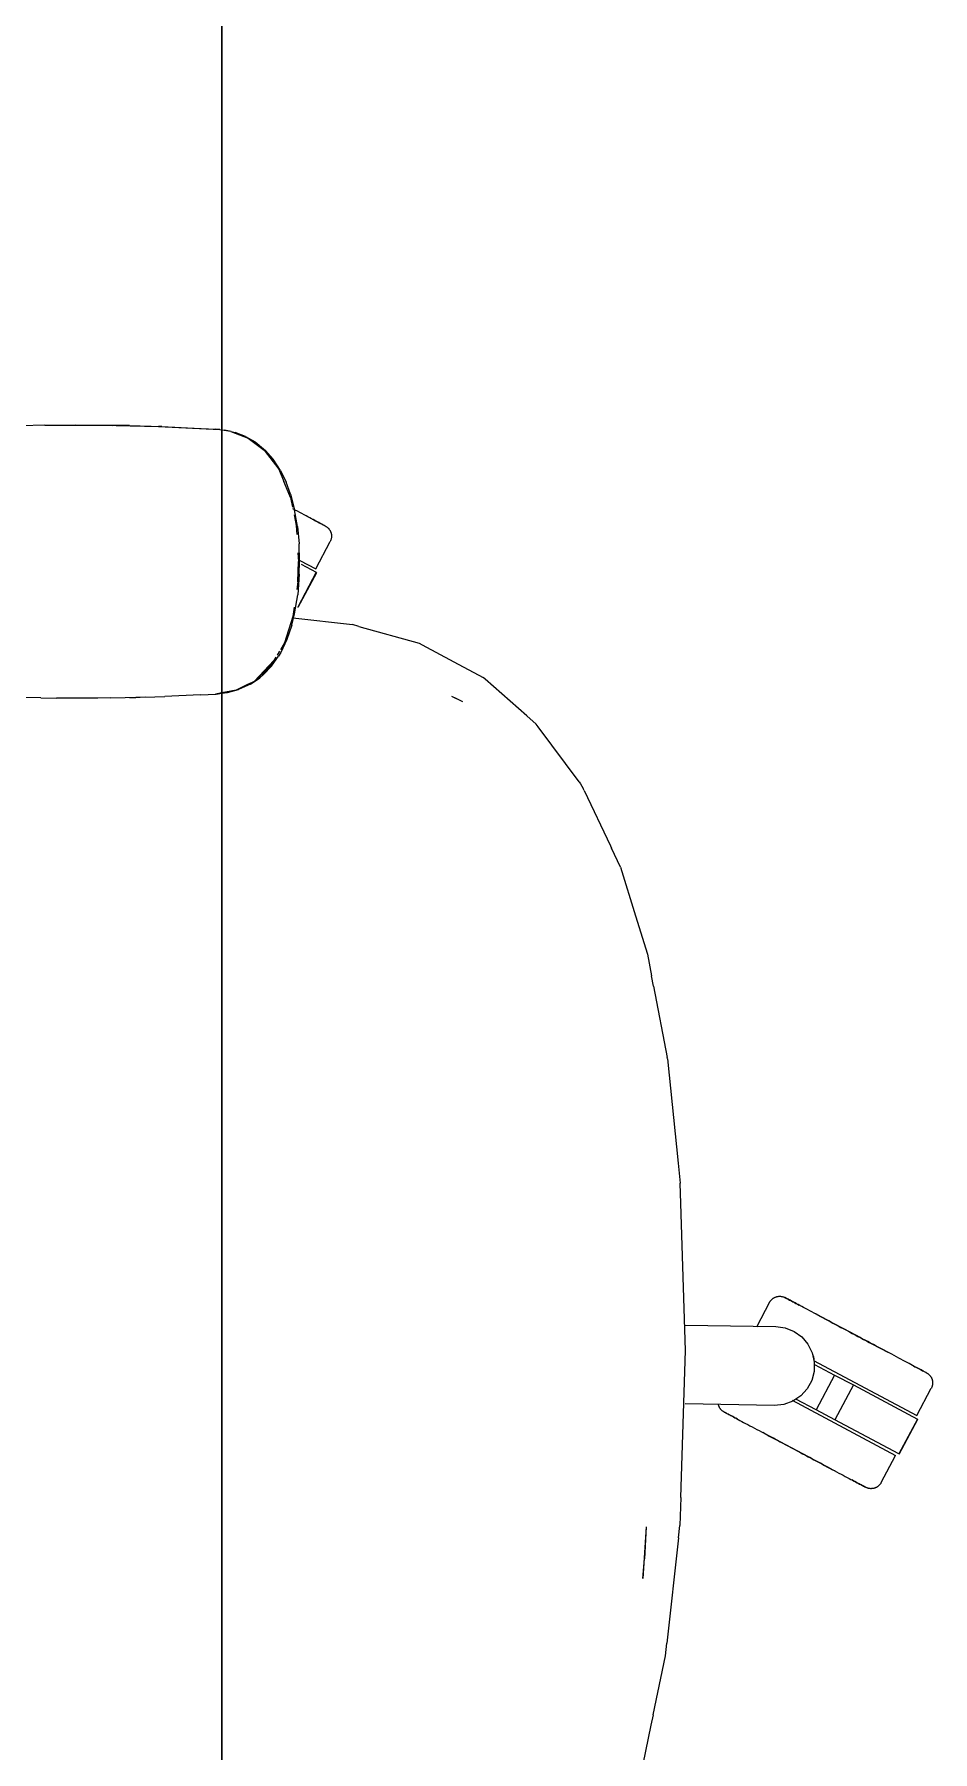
# Model space of a CAD drawing. Header units: millimetres. Extents: x 79795 to 317870, y -36033 to 97293.
# Drawn here: x 227011 to 227330, y 33023 to 33633 of the extents above; entities that cross this region are included whole.
import ezdxf

# ---------------------------------------------------------------- set-up
doc = ezdxf.new("R2010")
doc.units = ezdxf.units.MM
doc.header["$MEASUREMENT"] = 0
doc.layers.add('G-IMPT', color=8, linetype='CONTINUOUS', lineweight=9)
doc.layers.add('I-FURN', color=8, linetype='CONTINUOUS', lineweight=9)

msp = doc.modelspace()

# ---------------------------------------------------------------- linework, layer by layer
at = {"layer": 'G-IMPT'}
for p, q in [((227015.01, 33493.77), (227006.59, 33493.6)), ((227015.01, 33493.77), (227025.81, 33493.86)), ((227015.01, 33493.77), (227035.2, 33493.82)), ((227015.01, 33493.77), (227045.03, 33493.65)), ((227045.03, 33493.65), (227025.81, 33493.86)), ((227035.2, 33493.82), (227045.03, 33493.65)), ((227035.2, 33493.82), (227056.59, 33493.31)), ((227035.2, 33493.82), (227055.38, 33493.35)), ((227035.2, 33493.78), (227037.23, 33493.79)), ((227037.23, 33493.79), (227039.14, 33493.72)), ((227045.03, 33493.65), (227056.59, 33493.31)), ((227056.59, 33493.31), (227055.38, 33493.35)), ((227055.38, 33493.35), (227077.17, 33492.26)), ((227055.38, 33493.35), (227075.56, 33492.38)), ((227056.59, 33493.31), (227077.17, 33492.26)), ((227077.17, 33492.26), (227075.56, 33492.38)), ((227077.17, 33492.26), (227078.82, 33492.01)), ((227081.03, 33491.55), (227077.86, 33492.03)), ((227081.21, 33491.57), (227078.82, 33492.01)), ((227081.03, 33491.55), (227087.23, 33489.14)), ((227081.21, 33491.57), (227082.56, 33491.2)), ((227086.2, 33489.8), (227082.56, 33491.2)), ((227086.2, 33489.8), (227089.63, 33487.85)), ((227087.23, 33489.14), (227092.85, 33484.97)), ((227089.63, 33487.85), (227093.37, 33484.77)), ((227092.85, 33484.97), (227098.07, 33478.18)), ((227096.04, 33481.73), (227093.37, 33484.77)), ((227098.69, 33477.68), (227096.04, 33481.73)), ((227098.07, 33478.18), (227099.91, 33473.79)), ((227098.69, 33477.68), (227100.68, 33473.61)), ((227102.24, 33468.16), (227099.91, 33473.79)), ((227102.26, 33469.28), (227100.68, 33473.61)), ((227102.26, 33469.28), (227103.69, 33463.8)), ((227102.24, 33468.16), (227102.95, 33464.7)), ((227104.69, 33457.86), (227103.69, 33463.8)), ((227103.51, 33461.95), (227104.28, 33458.2)), ((227104.28, 33458.2), (227104.47, 33455)), ((227104.69, 33457.86), (227105.26, 33451.71)), ((227105.44, 33445.38), (227105.26, 33451.71)), ((227104.83, 33438.21), (227105.06, 33445.38)), ((227104.87, 33448.48), (227105.06, 33445.38)), ((227105.35, 33440.87), (227105.44, 33445.38)), ((227105.35, 33440.87), (227104.77, 33433.55)), ((227103.66, 33426.79), (227104.77, 33433.55)), ((227104.83, 33438.21), (227104.44, 33435.43)), ((227102.68, 33422.87), (227103.66, 33426.79)), ((227103.57, 33429.24), (227103.1, 33425.95)), ((227103.1, 33425.95), (227100.07, 33416.56)), ((227102.68, 33422.87), (227100.94, 33417.78)), ((227102.99, 33425.45), (227124.26, 33423.03)), ((227126.52, 33422.39), (227124.26, 33423.03)), ((227126.52, 33422.39), (227147.87, 33416.39)), ((227100.07, 33416.56), (227098.61, 33414.11)), ((227100.94, 33417.78), (227098.73, 33413.14)), ((227147.87, 33416.39), (227148.98, 33415.79)), ((227148.98, 33415.79), (227160.22, 33409.78)), ((227096.31, 33410.34), (227089.4, 33402.95)), ((227095.11, 33408.26), (227089.4, 33402.95)), ((227094.89, 33408.72), (227091.81, 33405.19)), ((227092.62, 33405.27), (227095.48, 33408.31)), ((227096.31, 33410.34), (227095.03, 33408.87)), ((227097, 33411.41), (227095.11, 33408.26)), ((227095.48, 33408.31), (227097.93, 33411.77)), ((227098.33, 33413.64), (227097.47, 33412.2)), ((227098.73, 33413.14), (227097.93, 33411.77)), ((227160.22, 33409.78), (227170.65, 33404.2)), ((227087.17, 33401.85), (227082.91, 33399.75)), ((227088.07, 33401.93), (227083.75, 33399.94)), ((227087.17, 33401.85), (227089.4, 33402.95)), ((227088.07, 33401.93), (227091.29, 33404.13)), ((227089.4, 33402.95), (227091.81, 33405.19)), ((227092.62, 33405.27), (227091.29, 33404.13)), ((227171.32, 33403.61), (227170.65, 33404.2)), ((227186.11, 33390.59), (227171.32, 33403.61)), ((227013.65, 33397), (227001.35, 33397.3)), ((227013.65, 33397), (227019.12, 33396.93)), ((227033.84, 33396.92), (227019.12, 33396.93)), ((227038.35, 33396.98), (227033.84, 33396.92)), ((227038.35, 33396.98), (227054.02, 33397.35)), ((227045.07, 33397.15), (227047.29, 33397.15)), ((227050.62, 33397.3), (227047.29, 33397.15)), ((227054.02, 33397.35), (227057.56, 33397.48)), ((227070.12, 33398.09), (227057.56, 33397.48)), ((227070.12, 33398.09), (227075.79, 33398.38)), ((227077.86, 33398.81), (227075.56, 33398.38)), ((227075.79, 33398.38), (227077.86, 33398.63)), ((227082.91, 33399.75), (227077.86, 33398.81)), ((227077.86, 33398.63), (227079.8, 33398.88)), ((227079.8, 33398.88), (227083.75, 33399.94)), ((227161.06, 33396.76), (227159.46, 33397.54)), ((227163.35, 33395.59), (227159.46, 33397.54)), ((227163.35, 33395.59), (227161.06, 33396.76)), ((227186.11, 33390.59), (227189.37, 33387.72)), ((227190.09, 33386.75), (227189.37, 33387.72)), ((227204.66, 33367.26), (227190.09, 33386.75)), ((227204.66, 33367.26), (227205.12, 33366.49)), ((227205.12, 33366.49), (227206.06, 33364.91)), ((227206.49, 33364.2), (227206.06, 33364.91)), ((227206.49, 33364.2), (227215.75, 33344.56)), ((227215.75, 33344.56), (227216.18, 33343.64)), ((227219.37, 33336.88), (227216.18, 33343.64)), ((227219.37, 33336.88), (227224.69, 33319.61)), ((227224.69, 33319.61), (227228.89, 33306)), ((227228.89, 33306), (227230.35, 33298.4)), ((227231.05, 33294.73), (227230.35, 33298.4)), ((227231.05, 33294.73), (227235.92, 33269.35)), ((227236.01, 33268.89), (227235.92, 33269.35)), ((227236.01, 33268.89), (227239.83, 33231.9)), ((227239.83, 33231.9), (227240.56, 33224.83)), ((227240.78, 33217.57), (227240.56, 33224.83)), ((227242.4, 33165.41), (227240.78, 33217.57)), ((227240.7, 33113.23), (227242.4, 33165.41)), ((227240.7, 33113.23), (227240.37, 33103.29)), ((227239.89, 33098.91), (227240.37, 33103.29)), ((227228.49, 33102.75), (227227.24, 33084.47)), ((227228.49, 33102.75), (227227.86, 33091.42)), ((227239.89, 33098.91), (227235.76, 33061.47)), ((227227.24, 33084.47), (227227.86, 33091.42)), ((227235.28, 33057.05), (227235.76, 33061.47)), ((227230.93, 33036.11), (227235.28, 33057.05)), ((227230.93, 33036.11), (227230.16, 33032.43)), ((227230.16, 33032.43), (227227.29, 33018.61))]:
    msp.add_line(p, q, dxfattribs=at)
at = {"layer": 'I-FURN'}
for p, q in [((227077.86, 34209.83), (227077.86, 32609.83)), ((227077.86, 32609.83), (227077.86, 34209.83)), ((227103.92, 33463.68), (227103.08, 33464.12)), ((227104.73, 33463.24), (227103.92, 33463.68)), ((227105.52, 33462.82), (227104.73, 33463.24)), ((227106.28, 33462.42), (227105.52, 33462.82)), ((227107.02, 33462.03), (227106.28, 33462.42)), ((227107.72, 33461.65), (227107.02, 33462.03)), ((227108.4, 33461.29), (227107.72, 33461.65)), ((227109.05, 33460.95), (227108.4, 33461.29)), ((227109.66, 33460.62), (227109.05, 33460.95)), ((227110.25, 33460.31), (227109.66, 33460.62)), ((227109.94, 33460.47), (227110.51, 33460.17)), ((227110.8, 33460.02), (227110.25, 33460.31)), ((227110.51, 33460.17), (227111.04, 33459.89)), ((227111.32, 33459.74), (227110.8, 33460.02)), ((227111.04, 33459.89), (227111.54, 33459.62)), ((227111.8, 33459.49), (227111.32, 33459.74)), ((227111.54, 33459.62), (227112.01, 33459.37)), ((227112.24, 33459.25), (227111.8, 33459.49)), ((227112.01, 33459.37), (227112.44, 33459.15)), ((227112.65, 33459.03), (227112.24, 33459.25)), ((227112.44, 33459.15), (227112.83, 33458.94)), ((227113.03, 33458.83), (227112.65, 33459.03)), ((227112.83, 33458.94), (227113.19, 33458.75)), ((227113.36, 33458.65), (227113.03, 33458.83)), ((227113.19, 33458.75), (227113.5, 33458.58)), ((227113.66, 33458.5), (227113.36, 33458.65)), ((227113.5, 33458.58), (227113.78, 33458.43)), ((227113.92, 33458.36), (227113.66, 33458.5)), ((227113.78, 33458.43), (227114.02, 33458.3)), ((227114.14, 33458.24), (227113.92, 33458.36)), ((227114.02, 33458.3), (227114.23, 33458.19)), ((227114.32, 33458.15), (227114.14, 33458.24)), ((227114.23, 33458.19), (227114.39, 33458.11)), ((227114.46, 33458.07), (227114.32, 33458.15)), ((227114.39, 33458.11), (227114.51, 33458.04)), ((227114.56, 33458.02), (227114.46, 33458.07)), ((227114.51, 33458.04), (227114.59, 33458)), ((227114.62, 33457.99), (227114.56, 33458.02)), ((227114.59, 33458), (227114.63, 33457.98)), ((227114.64, 33457.97), (227114.62, 33457.99)), ((227114.63, 33457.98), (227114.64, 33457.97)), ((227114.64, 33457.97), (227114.78, 33457.9)), ((227114.78, 33457.9), (227114.92, 33457.81)), ((227114.92, 33457.81), (227115.05, 33457.72)), ((227115.05, 33457.72), (227115.18, 33457.63)), ((227115.18, 33457.63), (227115.31, 33457.53)), ((227115.31, 33457.53), (227115.43, 33457.42)), ((227115.43, 33457.42), (227115.55, 33457.31)), ((227115.55, 33457.31), (227115.66, 33457.2)), ((227115.66, 33457.2), (227115.77, 33457.08)), ((227115.77, 33457.08), (227115.88, 33456.96)), ((227115.88, 33456.96), (227115.97, 33456.83)), ((227115.97, 33456.83), (227116.07, 33456.7)), ((227116.07, 33456.7), (227116.16, 33456.56)), ((227111.16, 33442.84), (227116.31, 33452.52)), ((227116.16, 33456.56), (227116.24, 33456.43)), ((227116.24, 33456.43), (227116.32, 33456.28)), ((227116.33, 33452.56), (227116.31, 33452.52)), ((227116.32, 33456.28), (227116.39, 33456.14)), ((227116.4, 33452.71), (227116.33, 33452.56)), ((227116.39, 33456.14), (227116.46, 33455.99)), ((227116.46, 33452.85), (227116.4, 33452.71)), ((227116.46, 33455.99), (227116.52, 33455.84)), ((227116.52, 33453), (227116.46, 33452.85)), ((227116.52, 33455.84), (227116.57, 33455.69)), ((227116.58, 33453.16), (227116.52, 33453)), ((227116.57, 33455.69), (227116.62, 33455.54)), ((227116.62, 33453.31), (227116.58, 33453.16)), ((227116.62, 33455.54), (227116.66, 33455.38)), ((227116.66, 33453.47), (227116.62, 33453.31)), ((227116.66, 33455.38), (227116.7, 33455.23)), ((227116.7, 33453.62), (227116.66, 33453.47)), ((227116.7, 33455.23), (227116.72, 33455.07)), ((227116.73, 33453.78), (227116.7, 33453.62)), ((227116.72, 33455.07), (227116.75, 33454.91)), ((227116.75, 33453.94), (227116.73, 33453.78)), ((227116.75, 33454.91), (227116.76, 33454.75)), ((227116.77, 33454.1), (227116.75, 33453.94)), ((227116.76, 33454.75), (227116.77, 33454.59)), ((227116.77, 33454.59), (227116.78, 33454.42)), ((227116.78, 33454.42), (227116.77, 33454.26)), ((227116.77, 33454.26), (227116.77, 33454.1)), ((227105.53, 33445.83), (227111.16, 33442.84)), ((227111.34, 33441.61), (227104.77, 33429.25)), ((227104.94, 33429.16), (227111.51, 33441.52)), ((227106.05, 33444.42), (227111.34, 33441.61)), ((227104.77, 33429.25), (227104.67, 33429.3)), ((227272.27, 33182.49), (227267.57, 33173.65)), ((227272.27, 33182.49), (227272.35, 33182.64)), ((227272.35, 33182.64), (227272.44, 33182.77)), ((227272.44, 33182.77), (227272.52, 33182.91)), ((227272.52, 33182.91), (227272.62, 33183.04)), ((227272.62, 33183.04), (227272.72, 33183.16)), ((227272.72, 33183.16), (227272.82, 33183.29)), ((227272.82, 33183.29), (227272.93, 33183.4)), ((227272.93, 33183.4), (227273.05, 33183.52)), ((227273.05, 33183.52), (227273.17, 33183.63)), ((227273.17, 33183.63), (227273.29, 33183.73)), ((227273.29, 33183.73), (227273.42, 33183.83)), ((227273.42, 33183.83), (227273.55, 33183.92)), ((227273.55, 33183.92), (227273.68, 33184.01)), ((227273.68, 33184.01), (227273.82, 33184.1)), ((227273.82, 33184.1), (227273.96, 33184.17)), ((227273.96, 33184.17), (227274.11, 33184.25)), ((227274.11, 33184.25), (227274.25, 33184.31)), ((227274.25, 33184.31), (227274.4, 33184.37)), ((227274.4, 33184.37), (227274.56, 33184.43)), ((227274.56, 33184.43), (227274.71, 33184.47)), ((227274.71, 33184.47), (227274.87, 33184.52)), ((227274.87, 33184.52), (227275.02, 33184.55)), ((227275.02, 33184.55), (227275.18, 33184.58)), ((227275.18, 33184.58), (227275.34, 33184.6)), ((227275.34, 33184.6), (227275.5, 33184.62)), ((227275.5, 33184.62), (227275.66, 33184.63)), ((227275.66, 33184.63), (227275.82, 33184.63)), ((227275.82, 33184.63), (227275.98, 33184.63)), ((227275.98, 33184.63), (227276.14, 33184.62)), ((227276.14, 33184.62), (227276.31, 33184.6)), ((227276.31, 33184.6), (227276.47, 33184.58)), ((227276.47, 33184.58), (227276.62, 33184.55)), ((227276.62, 33184.55), (227276.78, 33184.52)), ((227276.78, 33184.52), (227276.94, 33184.48)), ((227276.94, 33184.48), (227277.09, 33184.43)), ((227277.09, 33184.43), (227277.24, 33184.38)), ((227277.24, 33184.38), (227277.39, 33184.32)), ((227277.39, 33184.32), (227277.54, 33184.25)), ((227277.54, 33184.25), (227277.68, 33184.18)), ((227277.68, 33184.18), (227277.72, 33184.16)), ((227277.72, 33184.16), (227277.74, 33184.15)), ((227277.73, 33184.16), (227277.72, 33184.16)), ((227277.77, 33184.14), (227277.73, 33184.16)), ((227277.74, 33184.15), (227277.8, 33184.12)), ((227277.85, 33184.09), (227277.77, 33184.14)), ((227277.8, 33184.12), (227277.9, 33184.06)), ((227277.97, 33184.03), (227277.85, 33184.09)), ((227277.9, 33184.06), (227278.04, 33183.99)), ((227278.14, 33183.94), (227277.97, 33184.03)), ((227278.04, 33183.99), (227278.22, 33183.89)), ((227278.34, 33183.83), (227278.14, 33183.94)), ((227278.22, 33183.89), (227278.44, 33183.78)), ((227278.58, 33183.71), (227278.34, 33183.83)), ((227278.44, 33183.78), (227278.7, 33183.64)), ((227278.86, 33183.56), (227278.58, 33183.71)), ((227278.7, 33183.64), (227279, 33183.48)), ((227279.18, 33183.39), (227278.86, 33183.56)), ((227279, 33183.48), (227279.33, 33183.3)), ((227279.53, 33183.2), (227279.18, 33183.39)), ((227279.33, 33183.3), (227279.71, 33183.11)), ((227279.92, 33182.99), (227279.53, 33183.2)), ((227279.71, 33183.11), (227280.12, 33182.89)), ((227280.35, 33182.76), (227279.92, 33182.99)), ((227280.12, 33182.89), (227280.56, 33182.65)), ((227280.82, 33182.51), (227280.35, 33182.76)), ((227280.56, 33182.65), (227281.05, 33182.39)), ((227281.32, 33182.25), (227280.82, 33182.51)), ((227281.05, 33182.39), (227281.56, 33182.12)), ((227281.86, 33181.96), (227281.32, 33182.25)), ((227281.56, 33182.12), (227282.11, 33181.83)), ((227282.43, 33181.66), (227281.86, 33181.96)), ((227282.11, 33181.83), (227282.7, 33181.52)), ((227283.03, 33181.34), (227282.43, 33181.66)), ((227283.66, 33181), (227283.03, 33181.34)), ((227284.32, 33180.65), (227283.66, 33181)), ((227285.02, 33180.28), (227284.32, 33180.65)), ((227285.74, 33179.9), (227285.02, 33180.28)), ((227286.49, 33179.5), (227285.74, 33179.9)), ((227287.27, 33179.09), (227286.49, 33179.5)), ((227288.07, 33178.66), (227287.27, 33179.09)), ((227288.89, 33178.22), (227288.07, 33178.66)), ((227288.44, 33178.46), (227289.28, 33178.02)), ((227289.74, 33177.77), (227288.89, 33178.22)), ((227289.28, 33178.02), (227290.14, 33177.56)), ((227290.61, 33177.31), (227289.74, 33177.77)), ((227290.14, 33177.56), (227291.01, 33177.09)), ((227291.49, 33176.84), (227290.61, 33177.31)), ((227291.01, 33177.09), (227291.91, 33176.62)), ((227292.4, 33176.36), (227291.49, 33176.84)), ((227291.91, 33176.62), (227292.82, 33176.13)), ((227293.32, 33175.87), (227292.4, 33176.36)), ((227242.34, 33174.43), (227274.46, 33173.87)), ((227274.46, 33173.87), (227277.8, 33173.41)), ((227277.8, 33173.41), (227280.93, 33172.15)), ((227280.93, 33172.15), (227283.68, 33170.19)), ((227292.82, 33176.13), (227293.75, 33175.64)), ((227294.26, 33175.37), (227293.32, 33175.87)), ((227293.75, 33175.64), (227294.7, 33175.14)), ((227295.21, 33174.86), (227294.26, 33175.37)), ((227294.7, 33175.14), (227295.65, 33174.63)), ((227296.18, 33174.35), (227295.21, 33174.86)), ((227295.65, 33174.63), (227296.62, 33174.11)), ((227297.15, 33173.83), (227296.18, 33174.35)), ((227296.62, 33174.11), (227297.6, 33173.59)), ((227298.13, 33173.31), (227297.15, 33173.83)), ((227297.6, 33173.59), (227298.59, 33173.07)), ((227299.12, 33172.78), (227298.13, 33173.31)), ((227298.59, 33173.07), (227299.58, 33172.54)), ((227300.12, 33172.25), (227299.12, 33172.78)), ((227299.58, 33172.54), (227300.58, 33172.01)), ((227301.12, 33171.72), (227300.12, 33172.25)), ((227300.58, 33172.01), (227301.58, 33171.47)), ((227302.13, 33171.19), (227301.12, 33171.72)), ((227301.58, 33171.47), (227302.59, 33170.94)), ((227303.13, 33170.65), (227302.13, 33171.19)), ((227302.59, 33170.94), (227303.59, 33170.4)), ((227304.14, 33170.12), (227303.13, 33170.65)), ((227303.59, 33170.4), (227304.6, 33169.87)), ((227283.68, 33170.19), (227285.87, 33167.63)), ((227285.87, 33167.63), (227287.38, 33164.61)), ((227287.38, 33164.61), (227288.13, 33161.32)), ((227305.14, 33169.58), (227304.14, 33170.12)), ((227304.6, 33169.87), (227305.6, 33169.34)), ((227306.14, 33169.05), (227305.14, 33169.58)), ((227305.6, 33169.34), (227306.6, 33168.81)), ((227307.13, 33168.52), (227306.14, 33169.05)), ((227306.6, 33168.81), (227307.59, 33168.28)), ((227308.12, 33168), (227307.13, 33168.52)), ((227307.59, 33168.28), (227308.57, 33167.76)), ((227309.1, 33167.48), (227308.12, 33168)), ((227308.57, 33167.76), (227309.55, 33167.24)), ((227310.07, 33166.96), (227309.1, 33167.48)), ((227309.55, 33167.24), (227310.51, 33166.73)), ((227311.03, 33166.45), (227310.07, 33166.96)), ((227310.51, 33166.73), (227311.46, 33166.22)), ((227311.97, 33165.95), (227311.03, 33166.45)), ((227311.46, 33166.22), (227312.4, 33165.72)), ((227312.9, 33165.46), (227311.97, 33165.95)), ((227312.4, 33165.72), (227313.32, 33165.23)), ((227313.81, 33164.97), (227312.9, 33165.46)), ((227313.32, 33165.23), (227314.23, 33164.75)), ((227314.71, 33164.5), (227313.81, 33164.97)), ((227315.59, 33164.03), (227314.71, 33164.5)), ((227287.8, 33161.82), (227324.51, 33142.29)), ((227288.13, 33161.32), (227288.08, 33157.95)), ((227288.2, 33160.47), (227295.35, 33156.67)), ((227316.44, 33163.57), (227315.59, 33164.03)), ((227317.28, 33163.13), (227316.44, 33163.57)), ((227318.09, 33162.7), (227317.28, 33163.13)), ((227318.88, 33162.28), (227318.09, 33162.7)), ((227319.64, 33161.87), (227318.88, 33162.28)), ((227320.37, 33161.48), (227319.64, 33161.87)), ((227321.08, 33161.11), (227320.37, 33161.48)), ((227321.76, 33160.75), (227321.08, 33161.11)), ((227322.41, 33160.4), (227321.76, 33160.75)), ((227323.02, 33160.07), (227322.41, 33160.4)), ((227323.61, 33159.76), (227323.02, 33160.07)), ((227323.3, 33159.93), (227323.87, 33159.63)), ((227324.16, 33159.47), (227323.61, 33159.76)), ((227323.87, 33159.63), (227324.4, 33159.34)), ((227324.68, 33159.2), (227324.16, 33159.47)), ((227324.4, 33159.34), (227324.9, 33159.08)), ((227325.16, 33158.94), (227324.68, 33159.2)), ((227324.9, 33159.08), (227325.37, 33158.83)), ((227325.6, 33158.7), (227325.16, 33158.94)), ((227325.37, 33158.83), (227325.8, 33158.6)), ((227326.01, 33158.48), (227325.6, 33158.7)), ((227325.8, 33158.6), (227326.19, 33158.39)), ((227326.39, 33158.29), (227326.01, 33158.48)), ((227326.19, 33158.39), (227326.55, 33158.2)), ((227326.72, 33158.11), (227326.39, 33158.29)), ((227326.55, 33158.2), (227326.86, 33158.03)), ((227327.02, 33157.95), (227326.72, 33158.11)), ((227326.86, 33158.03), (227327.14, 33157.88)), ((227287.21, 33154.69), (227285.59, 33151.73)), ((227288.08, 33157.95), (227287.21, 33154.69)), ((227295.35, 33156.67), (227288.78, 33144.31)), ((227295.35, 33156.67), (227301.99, 33153.14)), ((227301.99, 33153.14), (227295.42, 33140.78)), ((227301.99, 33153.14), (227324.7, 33141.06)), ((227324.51, 33142.29), (227329.66, 33151.98)), ((227327.28, 33157.81), (227327.02, 33157.95)), ((227327.14, 33157.88), (227327.38, 33157.76)), ((227327.5, 33157.7), (227327.28, 33157.81)), ((227327.38, 33157.76), (227327.58, 33157.65)), ((227327.68, 33157.6), (227327.5, 33157.7)), ((227327.58, 33157.65), (227327.75, 33157.56)), ((227327.82, 33157.53), (227327.68, 33157.6)), ((227327.75, 33157.56), (227327.87, 33157.5)), ((227327.92, 33157.47), (227327.82, 33157.53)), ((227327.87, 33157.5), (227327.95, 33157.45)), ((227327.98, 33157.44), (227327.92, 33157.47)), ((227327.95, 33157.45), (227327.99, 33157.43)), ((227328, 33157.43), (227327.98, 33157.44)), ((227327.99, 33157.43), (227328, 33157.43)), ((227328, 33157.43), (227328.14, 33157.35)), ((227328.14, 33157.35), (227328.28, 33157.27)), ((227328.28, 33157.27), (227328.41, 33157.18)), ((227328.41, 33157.18), (227328.54, 33157.08)), ((227328.54, 33157.08), (227328.67, 33156.98)), ((227328.67, 33156.98), (227328.79, 33156.88)), ((227328.79, 33156.88), (227328.91, 33156.77)), ((227328.91, 33156.77), (227329.02, 33156.65)), ((227329.02, 33156.65), (227329.13, 33156.53)), ((227329.13, 33156.53), (227329.23, 33156.41)), ((227329.23, 33156.41), (227329.33, 33156.28)), ((227329.33, 33156.28), (227329.43, 33156.15)), ((227329.43, 33156.15), (227329.52, 33156.02)), ((227329.52, 33156.02), (227329.6, 33155.88)), ((227329.6, 33155.88), (227329.68, 33155.74)), ((227329.68, 33152.02), (227329.66, 33151.98)), ((227329.68, 33155.74), (227329.75, 33155.6)), ((227329.76, 33152.16), (227329.68, 33152.02)), ((227329.75, 33155.6), (227329.81, 33155.45)), ((227329.82, 33152.31), (227329.76, 33152.16)), ((227329.81, 33155.45), (227329.87, 33155.3)), ((227329.88, 33152.46), (227329.82, 33152.31)), ((227329.87, 33155.3), (227329.93, 33155.15)), ((227329.93, 33152.61), (227329.88, 33152.46)), ((227329.93, 33155.15), (227329.98, 33154.99)), ((227329.98, 33152.77), (227329.93, 33152.61)), ((227329.98, 33154.99), (227330.02, 33154.84)), ((227330.02, 33152.92), (227329.98, 33152.77)), ((227330.02, 33154.84), (227330.05, 33154.68)), ((227330.06, 33153.08), (227330.02, 33152.92)), ((227330.05, 33154.68), (227330.08, 33154.52)), ((227330.09, 33153.24), (227330.06, 33153.08)), ((227330.08, 33154.52), (227330.11, 33154.36)), ((227330.11, 33153.4), (227330.09, 33153.24)), ((227330.11, 33154.36), (227330.12, 33154.2)), ((227330.12, 33153.56), (227330.11, 33153.4)), ((227330.12, 33154.2), (227330.13, 33154.04)), ((227330.13, 33153.72), (227330.12, 33153.56)), ((227330.13, 33154.04), (227330.14, 33153.88)), ((227330.14, 33153.88), (227330.13, 33153.72)), ((227273.97, 33145.89), (227242.34, 33146.44)), ((227254.11, 33146.14), (227254.07, 33146.29)), ((227254.15, 33145.98), (227254.11, 33146.14)), ((227254.2, 33145.83), (227254.15, 33145.98)), ((227254.25, 33145.68), (227254.2, 33145.83)), ((227277.33, 33146.24), (227273.97, 33145.89)), ((227280.5, 33147.38), (227277.33, 33146.24)), ((227280.25, 33147.71), (227317, 33128.17)), ((227283.31, 33149.25), (227280.5, 33147.38)), ((227288.78, 33144.31), (227281.63, 33148.11)), ((227285.59, 33151.73), (227283.31, 33149.25)), ((227254.31, 33145.53), (227254.25, 33145.68)), ((227254.38, 33145.38), (227254.31, 33145.53)), ((227254.45, 33145.24), (227254.38, 33145.38)), ((227254.53, 33145.09), (227254.45, 33145.24)), ((227254.61, 33144.96), (227254.53, 33145.09)), ((227254.7, 33144.82), (227254.61, 33144.96)), ((227254.79, 33144.69), (227254.7, 33144.82)), ((227254.89, 33144.56), (227254.79, 33144.69)), ((227255, 33144.44), (227254.89, 33144.56)), ((227255.1, 33144.32), (227255, 33144.44)), ((227255.22, 33144.21), (227255.1, 33144.32)), ((227255.34, 33144.1), (227255.22, 33144.21)), ((227255.46, 33143.99), (227255.34, 33144.1)), ((227255.58, 33143.89), (227255.46, 33143.99)), ((227255.72, 33143.8), (227255.58, 33143.89)), ((227255.85, 33143.71), (227255.72, 33143.8)), ((227255.99, 33143.62), (227255.85, 33143.71)), ((227256.13, 33143.55), (227255.99, 33143.62)), ((227256.13, 33143.54), (227256.13, 33143.55)), ((227256.13, 33143.55), (227256.15, 33143.53)), ((227256.18, 33143.52), (227256.13, 33143.54)), ((227256.15, 33143.53), (227256.21, 33143.5)), ((227256.26, 33143.48), (227256.18, 33143.52)), ((227256.21, 33143.5), (227256.31, 33143.45)), ((227256.38, 33143.41), (227256.26, 33143.48)), ((227256.31, 33143.45), (227256.45, 33143.37)), ((227256.54, 33143.33), (227256.38, 33143.41)), ((227256.45, 33143.37), (227256.63, 33143.28)), ((227256.74, 33143.22), (227256.54, 33143.33)), ((227256.63, 33143.28), (227256.85, 33143.16)), ((227256.98, 33143.09), (227256.74, 33143.22)), ((227256.85, 33143.16), (227257.11, 33143.02)), ((227257.26, 33142.94), (227256.98, 33143.09)), ((227257.11, 33143.02), (227257.4, 33142.87)), ((227257.58, 33142.77), (227257.26, 33142.94)), ((227257.4, 33142.87), (227257.74, 33142.69)), ((227257.94, 33142.58), (227257.58, 33142.77)), ((227257.74, 33142.69), (227258.11, 33142.49)), ((227258.33, 33142.37), (227257.94, 33142.58)), ((227258.11, 33142.49), (227258.52, 33142.27)), ((227258.76, 33142.15), (227258.33, 33142.37)), ((227258.52, 33142.27), (227258.97, 33142.03)), ((227259.22, 33141.9), (227258.76, 33142.15)), ((227258.97, 33142.03), (227259.45, 33141.78)), ((227259.73, 33141.63), (227259.22, 33141.9)), ((227259.45, 33141.78), (227259.97, 33141.5)), ((227260.26, 33141.35), (227259.73, 33141.63)), ((227259.97, 33141.5), (227260.52, 33141.21)), ((227260.83, 33141.05), (227260.26, 33141.35)), ((227260.52, 33141.21), (227261.1, 33140.9)), ((227261.1, 33140.9), (227261.72, 33140.57)), ((227261.72, 33140.57), (227262.37, 33140.23)), ((227262.37, 33140.23), (227263.04, 33139.87)), ((227263.04, 33139.87), (227263.75, 33139.49)), ((227295.42, 33140.78), (227288.78, 33144.31)), ((227318.13, 33128.7), (227295.42, 33140.78)), ((227324.7, 33141.06), (227318.13, 33128.7)), ((227318.3, 33128.61), (227324.87, 33140.97)), ((227263.75, 33139.49), (227264.49, 33139.1)), ((227264.49, 33139.1), (227265.25, 33138.7)), ((227265.25, 33138.7), (227266.04, 33138.28)), ((227266.04, 33138.28), (227266.85, 33137.85)), ((227266.85, 33137.85), (227267.68, 33137.4)), ((227267.68, 33137.4), (227268.54, 33136.95)), ((227268.54, 33136.95), (227269.42, 33136.48)), ((227269.42, 33136.48), (227270.31, 33136)), ((227270.8, 33135.74), (227269.9, 33136.22)), ((227270.31, 33136), (227271.23, 33135.52)), ((227271.73, 33135.25), (227270.8, 33135.74)), ((227271.23, 33135.52), (227272.16, 33135.02)), ((227272.66, 33134.75), (227271.73, 33135.25)), ((227272.16, 33135.02), (227273.1, 33134.52)), ((227273.62, 33134.25), (227272.66, 33134.75)), ((227273.1, 33134.52), (227274.06, 33134.01)), ((227274.58, 33133.73), (227273.62, 33134.25)), ((227274.06, 33134.01), (227275.03, 33133.5)), ((227275.55, 33133.22), (227274.58, 33133.73)), ((227275.03, 33133.5), (227276.01, 33132.98)), ((227276.54, 33132.69), (227275.55, 33133.22)), ((227276.01, 33132.98), (227276.99, 33132.45)), ((227277.53, 33132.17), (227276.54, 33132.69)), ((227276.99, 33132.45), (227277.99, 33131.92)), ((227278.53, 33131.64), (227277.53, 33132.17)), ((227277.99, 33131.92), (227278.99, 33131.39)), ((227279.53, 33131.1), (227278.53, 33131.64)), ((227278.99, 33131.39), (227279.99, 33130.86)), ((227280.53, 33130.57), (227279.53, 33131.1)), ((227279.99, 33130.86), (227280.99, 33130.32)), ((227281.54, 33130.04), (227280.53, 33130.57)), ((227280.99, 33130.32), (227282, 33129.79)), ((227282.54, 33129.5), (227281.54, 33130.04)), ((227282, 33129.79), (227283, 33129.26)), ((227283.54, 33128.97), (227282.54, 33129.5)), ((227283, 33129.26), (227284, 33128.72)), ((227284.54, 33128.44), (227283.54, 33128.97)), ((227284, 33128.72), (227285, 33128.19)), ((227285.54, 33127.91), (227284.54, 33128.44)), ((227285, 33128.19), (227285.99, 33127.67)), ((227286.52, 33127.38), (227285.54, 33127.91)), ((227285.99, 33127.67), (227286.98, 33127.14)), ((227311.85, 33118.48), (227317, 33128.17)), ((227287.5, 33126.86), (227286.52, 33127.38)), ((227286.98, 33127.14), (227287.95, 33126.62)), ((227288.47, 33126.35), (227287.5, 33126.86)), ((227287.95, 33126.62), (227288.91, 33126.11)), ((227289.43, 33125.84), (227288.47, 33126.35)), ((227288.91, 33126.11), (227289.87, 33125.61)), ((227290.37, 33125.34), (227289.43, 33125.84)), ((227289.87, 33125.61), (227290.8, 33125.11)), ((227291.3, 33124.84), (227290.37, 33125.34)), ((227290.8, 33125.11), (227291.73, 33124.62)), ((227292.22, 33124.36), (227291.3, 33124.84)), ((227291.73, 33124.62), (227292.63, 33124.14)), ((227293.11, 33123.88), (227292.22, 33124.36)), ((227292.63, 33124.14), (227293.52, 33123.66)), ((227293.99, 33123.41), (227293.11, 33123.88)), ((227293.52, 33123.66), (227294.39, 33123.2)), ((227294.85, 33122.96), (227293.99, 33123.41)), ((227294.39, 33123.2), (227295.23, 33122.75)), ((227295.68, 33122.51), (227294.85, 33122.96)), ((227295.23, 33122.75), (227296.06, 33122.31)), ((227296.06, 33122.31), (227296.86, 33121.89)), ((227296.86, 33121.89), (227297.64, 33121.48)), ((227297.64, 33121.48), (227298.38, 33121.08)), ((227298.38, 33121.08), (227299.11, 33120.69)), ((227299.11, 33120.69), (227299.8, 33120.32)), ((227299.8, 33120.32), (227300.47, 33119.97)), ((227300.47, 33119.97), (227301.1, 33119.63)), ((227301.1, 33119.63), (227301.7, 33119.31)), ((227302.01, 33119.15), (227301.43, 33119.46)), ((227301.7, 33119.31), (227302.27, 33119.01)), ((227302.56, 33118.86), (227302.01, 33119.15)), ((227302.27, 33119.01), (227302.8, 33118.73)), ((227303.08, 33118.58), (227302.56, 33118.86)), ((227302.8, 33118.73), (227303.31, 33118.46)), ((227303.56, 33118.32), (227303.08, 33118.58)), ((227303.31, 33118.46), (227303.77, 33118.21)), ((227304.01, 33118.09), (227303.56, 33118.32)), ((227303.77, 33118.21), (227304.2, 33117.98)), ((227304.42, 33117.87), (227304.01, 33118.09)), ((227304.2, 33117.98), (227304.59, 33117.78)), ((227304.79, 33117.67), (227304.42, 33117.87)), ((227304.59, 33117.78), (227304.95, 33117.59)), ((227305.13, 33117.49), (227304.79, 33117.67)), ((227304.95, 33117.59), (227305.27, 33117.42)), ((227305.42, 33117.33), (227305.13, 33117.49)), ((227305.27, 33117.42), (227305.55, 33117.27)), ((227305.68, 33117.2), (227305.42, 33117.33)), ((227305.55, 33117.27), (227305.79, 33117.14)), ((227305.9, 33117.08), (227305.68, 33117.2)), ((227305.79, 33117.14), (227305.99, 33117.03)), ((227306.08, 33116.98), (227305.9, 33117.08)), ((227305.99, 33117.03), (227306.15, 33116.95)), ((227306.22, 33116.91), (227306.08, 33116.98)), ((227306.15, 33116.95), (227306.27, 33116.88)), ((227306.32, 33116.86), (227306.22, 33116.91)), ((227306.27, 33116.88), (227306.35, 33116.84)), ((227306.38, 33116.82), (227306.32, 33116.86)), ((227306.35, 33116.84), (227306.4, 33116.82)), ((227306.4, 33116.81), (227306.38, 33116.82)), ((227306.4, 33116.82), (227306.4, 33116.81)), ((227306.44, 33116.79), (227306.4, 33116.81)), ((227306.59, 33116.72), (227306.44, 33116.79)), ((227306.73, 33116.66), (227306.59, 33116.72)), ((227306.88, 33116.6), (227306.73, 33116.66)), ((227307.03, 33116.54), (227306.88, 33116.6)), ((227307.19, 33116.5), (227307.03, 33116.54)), ((227307.34, 33116.46), (227307.19, 33116.5)), ((227307.5, 33116.42), (227307.34, 33116.46)), ((227307.66, 33116.39), (227307.5, 33116.42)), ((227307.82, 33116.37), (227307.66, 33116.39)), ((227307.98, 33116.35), (227307.82, 33116.37)), ((227308.14, 33116.34), (227307.98, 33116.35)), ((227308.3, 33116.34), (227308.14, 33116.34)), ((227308.46, 33116.35), (227308.3, 33116.34)), ((227308.62, 33116.36), (227308.46, 33116.35)), ((227308.79, 33116.37), (227308.62, 33116.36)), ((227308.94, 33116.39), (227308.79, 33116.37)), ((227309.1, 33116.42), (227308.94, 33116.39)), ((227309.26, 33116.46), (227309.1, 33116.42)), ((227309.42, 33116.5), (227309.26, 33116.46)), ((227309.57, 33116.55), (227309.42, 33116.5)), ((227309.72, 33116.6), (227309.57, 33116.55)), ((227309.87, 33116.66), (227309.72, 33116.6)), ((227310.02, 33116.73), (227309.87, 33116.66)), ((227310.16, 33116.8), (227310.02, 33116.73)), ((227310.3, 33116.88), (227310.16, 33116.8)), ((227310.44, 33116.96), (227310.3, 33116.88)), ((227310.58, 33117.05), (227310.44, 33116.96)), ((227310.71, 33117.14), (227310.58, 33117.05)), ((227310.84, 33117.24), (227310.71, 33117.14)), ((227310.96, 33117.35), (227310.84, 33117.24)), ((227311.08, 33117.46), (227310.96, 33117.35)), ((227311.19, 33117.57), (227311.08, 33117.46)), ((227311.3, 33117.69), (227311.19, 33117.57)), ((227311.41, 33117.81), (227311.3, 33117.69)), ((227311.51, 33117.94), (227311.41, 33117.81)), ((227311.6, 33118.07), (227311.51, 33117.94)), ((227311.69, 33118.2), (227311.6, 33118.07)), ((227311.77, 33118.34), (227311.69, 33118.2)), ((227311.85, 33118.48), (227311.77, 33118.34))]:
    msp.add_line(p, q, dxfattribs=at)
msp.add_arc((227274.4, 33159.88), 13.81, 12.34734, 17.33603, dxfattribs=at)
msp.add_open_spline([(227287.73, 33163.52), (227287.84, 33163.1), (227287.92, 33162.67), (227287.97, 33162.23)], degree=3, dxfattribs=at)

doc.saveas('drawing.dxf')
